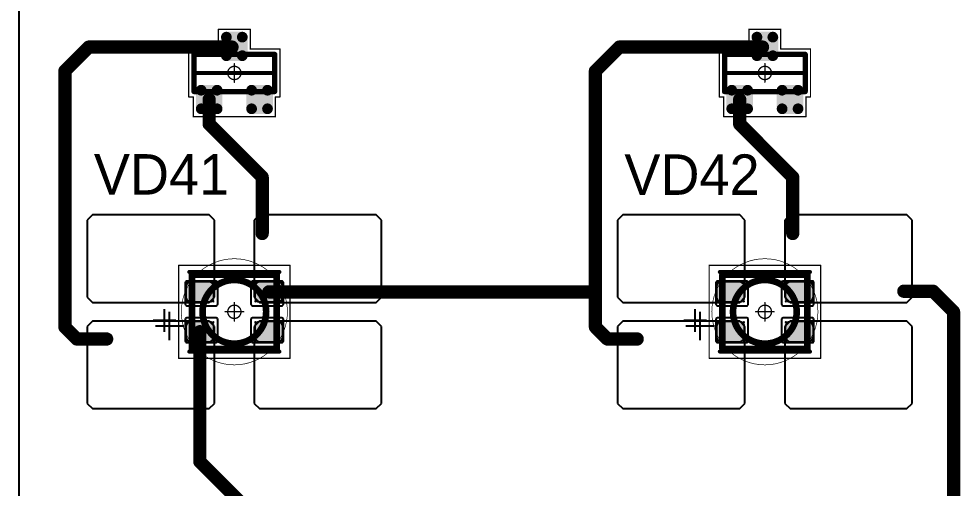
# Model space of a CAD drawing. Header units: millimetres. Extents: x 0 to 400, y 0 to 511.
# Drawn here: x 51.87 to 87.36, y 294.85 to 312.54 of the extents above; entities that cross this region are included whole.
import ezdxf

# ---------------------------------------------------------------- set-up
doc = ezdxf.new("R2010")
doc.units = ezdxf.units.MM
for name, color, linetype in [('Mechanical13', 56, 'Continuous'), ('Mechanical15', 56, 'Continuous'), ('Mechanical2', 216, 'Continuous'), ('TopLayer', 1, 'Continuous'), ('TopOverlay', 2, 'Continuous'), ('TopPaste', 8, 'Continuous'), ('TopSolder', 216, 'Continuous')]:
    doc.layers.add(name, color=color, linetype=linetype)

# ---------------------------------------------------------------- blocks, each defined once
blk = doc.blocks.new('SOT23_555')
at = {"layer": 'Mechanical13', "const_width": 0.2}
for points in [[(-0.7, 1.52), (0.7, 1.52)], [(-0.7, 1.52), (-0.7, -1.52)], [(0.7, 1.52), (0.7, -1.52)], [(-0.7, -1.52), (0.7, -1.52)]]:
    blk.add_lwpolyline(points, dxfattribs=at)
at = {"layer": 'Mechanical13', "const_width": 0.1}
for points in [[(-0.75, 1.52, 1), (-0.65, 1.52, 1)], [(-0.75, 1.52, 1), (-0.65, 1.52, 1)], [(0.65, 1.52, 1), (0.75, 1.52, 1)], [(0.65, 1.52, 1), (0.75, 1.52, 1)], [(-0.75, -1.52, 1), (-0.65, -1.52, 1)], [(-0.75, -1.52, 1), (-0.65, -1.52, 1)], [(0.65, -1.52, 1), (0.75, -1.52, 1)], [(0.65, -1.52, 1), (0.75, -1.52, 1)]]:
    blk.add_lwpolyline(points, format="xyb", close=True, dxfattribs=at)
at = {"layer": 'Mechanical15', "const_width": 0.05}
for points in [[(-1.65, 1.55), (-1.65, -1.55)], [(-1.65, 1.55), (-0.9, 1.55)], [(-0.9, 1.72), (-0.9, 1.55)], [(-0.9, 1.72), (0.9, 1.72)], [(0.9, 1.72), (0.9, 0.6)], [(0, 0.35), (0, -0.35)], [(0.9, 0.6), (1.65, 0.6)], [(1.65, 0.6), (1.65, -0.6)], [(-0.35, 0), (0.35, 0)], [(0.9, -0.6), (1.65, -0.6)], [(0.9, -0.6), (0.9, -1.72)], [(-1.65, -1.55), (-0.9, -1.55)], [(-0.9, -1.55), (-0.9, -1.72)], [(-0.9, -1.72), (0.9, -1.72)]]:
    blk.add_lwpolyline(points, dxfattribs=at)
at = {"layer": 'Mechanical15'}
for points, const_width in [([(-1.662, 1.55, 1), (-1.637, 1.55, 1)], 0.025), ([(-1.662, 1.55, 1), (-1.637, 1.55, 1)], 0.025), ([(-0.913, 1.72, 1), (-0.888, 1.72, 1)], 0.025), ([(-0.913, 1.72, 1), (-0.888, 1.72, 1)], 0.025), ([(-0.913, 1.55, 1), (-0.888, 1.55, 1)], 0.025), ([(-0.913, 1.55, 1), (-0.888, 1.55, 1)], 0.025), ([(0.888, 1.72, 1), (0.913, 1.72, 1)], 0.025), ([(0.888, 1.72, 1), (0.913, 1.72, 1)], 0.025), ([(-0.012, 0.35, 1), (0.012, 0.35, 1)], 0.025), ([(0.888, 0.6, 1), (0.913, 0.6, 1)], 0.025), ([(0.888, 0.6, 1), (0.913, 0.6, 1)], 0.025), ([(1.637, 0.6, 1), (1.662, 0.6, 1)], 0.025), ([(1.637, 0.6, 1), (1.662, 0.6, 1)], 0.025), ([(-0.362, 0, 1), (-0.337, 0, 1)], 0.025), ([(0.25, 0, 1), (-0.25, 0, 1)], 0.05), ([(-0.262, 0, 1), (-0.238, 0, 1)], 0.025), ([(0.238, 0, 1), (0.262, 0, 1)], 0.025), ([(0.337, 0, 1), (0.362, 0, 1)], 0.025), ([(-0.012, -0.35, 1), (0.012, -0.35, 1)], 0.025), ([(0.888, -0.6, 1), (0.913, -0.6, 1)], 0.025), ([(0.888, -0.6, 1), (0.913, -0.6, 1)], 0.025), ([(1.637, -0.6, 1), (1.662, -0.6, 1)], 0.025), ([(1.637, -0.6, 1), (1.662, -0.6, 1)], 0.025), ([(-1.662, -1.55, 1), (-1.637, -1.55, 1)], 0.025), ([(-1.662, -1.55, 1), (-1.637, -1.55, 1)], 0.025), ([(-0.913, -1.55, 1), (-0.888, -1.55, 1)], 0.025), ([(-0.913, -1.55, 1), (-0.888, -1.55, 1)], 0.025), ([(-0.913, -1.72, 1), (-0.888, -1.72, 1)], 0.025), ([(-0.913, -1.72, 1), (-0.888, -1.72, 1)], 0.025), ([(0.888, -1.72, 1), (0.913, -1.72, 1)], 0.025), ([(0.888, -1.72, 1), (0.913, -1.72, 1)], 0.025)]:
    blk.add_lwpolyline(points, format="xyb", close=True, dxfattribs=dict(at, const_width=const_width))
at = {"layer": 'TopLayer', "const_width": 0.1}
for points in [[(-1.4, 1.25, 1), (-1.3, 1.25, 1)], [(-0.7, 1.25, 1), (-0.6, 1.25, 1)], [(-1.4, 0.65, 1), (-1.3, 0.65, 1)], [(-0.7, 0.65, 1), (-0.6, 0.65, 1)], [(0.6, 0.3, 1), (0.7, 0.3, 1)], [(1.3, 0.3, 1), (1.4, 0.3, 1)], [(0.6, -0.3, 1), (0.7, -0.3, 1)], [(1.3, -0.3, 1), (1.4, -0.3, 1)], [(-1.4, -0.65, 1), (-1.3, -0.65, 1)], [(-0.7, -0.65, 1), (-0.6, -0.65, 1)], [(-1.4, -1.25, 1), (-1.3, -1.25, 1)], [(-0.7, -1.25, 1), (-0.6, -1.25, 1)]]:
    blk.add_lwpolyline(points, format="xyb", close=True, dxfattribs=at)
at = {"layer": 'TopLayer'}
for points in [[(-1.45, 1.25), (-1.45, 0.65), (-0.55, 1.25), (-0.55, 0.65)], [(-1.35, 1.35), (-1.35, 0.55), (-0.65, 1.35), (-0.65, 0.55)], [(0.65, 0.4), (0.65, -0.4), (1.35, 0.4), (1.35, -0.4)], [(0.55, 0.3), (0.55, -0.3), (1.45, 0.3), (1.45, -0.3)], [(-1.45, -0.65), (-1.45, -1.25), (-0.55, -0.65), (-0.55, -1.25)], [(-1.35, -0.55), (-1.35, -1.35), (-0.65, -0.55), (-0.65, -1.35)]]:
    blk.add_solid(points, dxfattribs=at)
at = {"layer": 'TopOverlay', "const_width": 0.15}
blk.add_lwpolyline([(0, 1.5), (0, -1.5)], dxfattribs=at)
at = {"layer": 'TopOverlay', "const_width": 0.075}
for points in [[(-0.038, 1.5, 1), (0.038, 1.5, 1)], [(-0.038, -1.5, 1), (0.038, -1.5, 1)]]:
    blk.add_lwpolyline(points, format="xyb", close=True, dxfattribs=at)
at = {"layer": 'TopPaste', "const_width": 0.075}
for points in [[(-1.387, 1.25, 1), (-1.313, 1.25, 1)], [(-0.687, 1.25, 1), (-0.613, 1.25, 1)], [(-1.387, 0.65, 1), (-1.313, 0.65, 1)], [(-0.687, 0.65, 1), (-0.613, 0.65, 1)], [(0.613, 0.3, 1), (0.687, 0.3, 1)], [(1.313, 0.3, 1), (1.387, 0.3, 1)], [(0.613, -0.3, 1), (0.687, -0.3, 1)], [(1.313, -0.3, 1), (1.387, -0.3, 1)], [(-1.387, -0.65, 1), (-1.313, -0.65, 1)], [(-0.687, -0.65, 1), (-0.613, -0.65, 1)], [(-1.387, -1.25, 1), (-1.313, -1.25, 1)], [(-0.687, -1.25, 1), (-0.613, -1.25, 1)]]:
    blk.add_lwpolyline(points, format="xyb", close=True, dxfattribs=at)
at = {"layer": 'TopPaste'}
for points in [[(-1.425, 1.25), (-1.425, 0.65), (-0.575, 1.25), (-0.575, 0.65)], [(-1.35, 1.325), (-1.35, 0.575), (-0.65, 1.325), (-0.65, 0.575)], [(0.65, 0.375), (0.65, -0.375), (1.35, 0.375), (1.35, -0.375)], [(0.575, 0.3), (0.575, -0.3), (1.425, 0.3), (1.425, -0.3)], [(-1.425, -0.65), (-1.425, -1.25), (-0.575, -0.65), (-0.575, -1.25)], [(-1.35, -0.575), (-1.35, -1.325), (-0.65, -0.575), (-0.65, -1.325)]]:
    blk.add_solid(points, dxfattribs=at)
at = {"layer": 'TopSolder', "const_width": 0.202}
for points in [[(-1.451, 1.25, 1), (-1.249, 1.25, 1)], [(-0.751, 1.25, 1), (-0.549, 1.25, 1)], [(-1.451, 0.65, 1), (-1.249, 0.65, 1)], [(-0.751, 0.65, 1), (-0.549, 0.65, 1)], [(0.549, 0.3, 1), (0.751, 0.3, 1)], [(1.249, 0.3, 1), (1.451, 0.3, 1)], [(0.549, -0.3, 1), (0.751, -0.3, 1)], [(1.249, -0.3, 1), (1.451, -0.3, 1)], [(-1.451, -0.65, 1), (-1.249, -0.65, 1)], [(-0.751, -0.65, 1), (-0.549, -0.65, 1)], [(-1.451, -1.25, 1), (-1.249, -1.25, 1)], [(-0.751, -1.25, 1), (-0.549, -1.25, 1)]]:
    blk.add_lwpolyline(points, format="xyb", close=True, dxfattribs=at)
at = {"layer": 'TopSolder'}
for points in [[(-1.35, 1.452), (-1.35, 0.448), (-0.65, 1.452), (-0.65, 0.448)], [(-1.552, 1.25), (-1.552, 0.65), (-0.448, 1.25), (-0.448, 0.65)], [(0.65, 0.502), (0.65, -0.502), (1.35, 0.502), (1.35, -0.502)], [(0.448, 0.3), (0.448, -0.3), (1.552, 0.3), (1.552, -0.3)], [(-1.552, -0.65), (-1.552, -1.25), (-0.448, -0.65), (-0.448, -1.25)], [(-1.35, -0.448), (-1.35, -1.452), (-0.65, -0.448), (-0.65, -1.452)]]:
    blk.add_solid(points, dxfattribs=at)
blk = doc.blocks.new('SOT23_556')
at = {"layer": 'Mechanical13', "const_width": 0.2}
for points in [[(-0.7, 1.52), (0.7, 1.52)], [(-0.7, 1.52), (-0.7, -1.52)], [(0.7, 1.52), (0.7, -1.52)], [(-0.7, -1.52), (0.7, -1.52)]]:
    blk.add_lwpolyline(points, dxfattribs=at)
at = {"layer": 'Mechanical13', "const_width": 0.1}
for points in [[(-0.75, 1.52, 1), (-0.65, 1.52, 1)], [(-0.75, 1.52, 1), (-0.65, 1.52, 1)], [(0.65, 1.52, 1), (0.75, 1.52, 1)], [(0.65, 1.52, 1), (0.75, 1.52, 1)], [(-0.75, -1.52, 1), (-0.65, -1.52, 1)], [(-0.75, -1.52, 1), (-0.65, -1.52, 1)], [(0.65, -1.52, 1), (0.75, -1.52, 1)], [(0.65, -1.52, 1), (0.75, -1.52, 1)]]:
    blk.add_lwpolyline(points, format="xyb", close=True, dxfattribs=at)
at = {"layer": 'Mechanical15', "const_width": 0.05}
for points in [[(-1.65, 1.55), (-1.65, -1.55)], [(-1.65, 1.55), (-0.9, 1.55)], [(-0.9, 1.72), (-0.9, 1.55)], [(-0.9, 1.72), (0.9, 1.72)], [(0.9, 1.72), (0.9, 0.6)], [(0, 0.35), (0, -0.35)], [(0.9, 0.6), (1.65, 0.6)], [(1.65, 0.6), (1.65, -0.6)], [(-0.35, 0), (0.35, 0)], [(0.9, -0.6), (1.65, -0.6)], [(0.9, -0.6), (0.9, -1.72)], [(-1.65, -1.55), (-0.9, -1.55)], [(-0.9, -1.55), (-0.9, -1.72)], [(-0.9, -1.72), (0.9, -1.72)]]:
    blk.add_lwpolyline(points, dxfattribs=at)
at = {"layer": 'Mechanical15'}
for points, const_width in [([(-1.662, 1.55, 1), (-1.637, 1.55, 1)], 0.025), ([(-1.662, 1.55, 1), (-1.637, 1.55, 1)], 0.025), ([(-0.913, 1.72, 1), (-0.888, 1.72, 1)], 0.025), ([(-0.913, 1.72, 1), (-0.888, 1.72, 1)], 0.025), ([(-0.913, 1.55, 1), (-0.888, 1.55, 1)], 0.025), ([(-0.913, 1.55, 1), (-0.888, 1.55, 1)], 0.025), ([(0.888, 1.72, 1), (0.913, 1.72, 1)], 0.025), ([(0.888, 1.72, 1), (0.913, 1.72, 1)], 0.025), ([(-0.012, 0.35, 1), (0.012, 0.35, 1)], 0.025), ([(0.888, 0.6, 1), (0.913, 0.6, 1)], 0.025), ([(0.888, 0.6, 1), (0.913, 0.6, 1)], 0.025), ([(1.637, 0.6, 1), (1.662, 0.6, 1)], 0.025), ([(1.637, 0.6, 1), (1.662, 0.6, 1)], 0.025), ([(-0.362, 0, 1), (-0.337, 0, 1)], 0.025), ([(0.25, 0, 1), (-0.25, 0, 1)], 0.05), ([(-0.262, 0, 1), (-0.238, 0, 1)], 0.025), ([(0.238, 0, 1), (0.262, 0, 1)], 0.025), ([(0.337, 0, 1), (0.362, 0, 1)], 0.025), ([(-0.012, -0.35, 1), (0.012, -0.35, 1)], 0.025), ([(0.888, -0.6, 1), (0.913, -0.6, 1)], 0.025), ([(0.888, -0.6, 1), (0.913, -0.6, 1)], 0.025), ([(1.637, -0.6, 1), (1.662, -0.6, 1)], 0.025), ([(1.637, -0.6, 1), (1.662, -0.6, 1)], 0.025), ([(-1.662, -1.55, 1), (-1.637, -1.55, 1)], 0.025), ([(-1.662, -1.55, 1), (-1.637, -1.55, 1)], 0.025), ([(-0.913, -1.55, 1), (-0.888, -1.55, 1)], 0.025), ([(-0.913, -1.55, 1), (-0.888, -1.55, 1)], 0.025), ([(-0.913, -1.72, 1), (-0.888, -1.72, 1)], 0.025), ([(-0.913, -1.72, 1), (-0.888, -1.72, 1)], 0.025), ([(0.888, -1.72, 1), (0.913, -1.72, 1)], 0.025), ([(0.888, -1.72, 1), (0.913, -1.72, 1)], 0.025)]:
    blk.add_lwpolyline(points, format="xyb", close=True, dxfattribs=dict(at, const_width=const_width))
at = {"layer": 'TopLayer', "const_width": 0.1}
for points in [[(-1.4, 1.25, 1), (-1.3, 1.25, 1)], [(-0.7, 1.25, 1), (-0.6, 1.25, 1)], [(-1.4, 0.65, 1), (-1.3, 0.65, 1)], [(-0.7, 0.65, 1), (-0.6, 0.65, 1)], [(0.6, 0.3, 1), (0.7, 0.3, 1)], [(1.3, 0.3, 1), (1.4, 0.3, 1)], [(0.6, -0.3, 1), (0.7, -0.3, 1)], [(1.3, -0.3, 1), (1.4, -0.3, 1)], [(-1.4, -0.65, 1), (-1.3, -0.65, 1)], [(-0.7, -0.65, 1), (-0.6, -0.65, 1)], [(-1.4, -1.25, 1), (-1.3, -1.25, 1)], [(-0.7, -1.25, 1), (-0.6, -1.25, 1)]]:
    blk.add_lwpolyline(points, format="xyb", close=True, dxfattribs=at)
at = {"layer": 'TopLayer'}
for points in [[(-1.45, 1.25), (-1.45, 0.65), (-0.55, 1.25), (-0.55, 0.65)], [(-1.35, 1.35), (-1.35, 0.55), (-0.65, 1.35), (-0.65, 0.55)], [(0.65, 0.4), (0.65, -0.4), (1.35, 0.4), (1.35, -0.4)], [(0.55, 0.3), (0.55, -0.3), (1.45, 0.3), (1.45, -0.3)], [(-1.45, -0.65), (-1.45, -1.25), (-0.55, -0.65), (-0.55, -1.25)], [(-1.35, -0.55), (-1.35, -1.35), (-0.65, -0.55), (-0.65, -1.35)]]:
    blk.add_solid(points, dxfattribs=at)
at = {"layer": 'TopOverlay', "const_width": 0.15}
blk.add_lwpolyline([(0, 1.5), (0, -1.5)], dxfattribs=at)
at = {"layer": 'TopOverlay', "const_width": 0.075}
for points in [[(-0.038, 1.5, 1), (0.038, 1.5, 1)], [(-0.038, -1.5, 1), (0.038, -1.5, 1)]]:
    blk.add_lwpolyline(points, format="xyb", close=True, dxfattribs=at)
at = {"layer": 'TopPaste', "const_width": 0.075}
for points in [[(-1.387, 1.25, 1), (-1.313, 1.25, 1)], [(-0.687, 1.25, 1), (-0.613, 1.25, 1)], [(-1.387, 0.65, 1), (-1.313, 0.65, 1)], [(-0.687, 0.65, 1), (-0.613, 0.65, 1)], [(0.613, 0.3, 1), (0.687, 0.3, 1)], [(1.313, 0.3, 1), (1.387, 0.3, 1)], [(0.613, -0.3, 1), (0.687, -0.3, 1)], [(1.313, -0.3, 1), (1.387, -0.3, 1)], [(-1.387, -0.65, 1), (-1.313, -0.65, 1)], [(-0.687, -0.65, 1), (-0.613, -0.65, 1)], [(-1.387, -1.25, 1), (-1.313, -1.25, 1)], [(-0.687, -1.25, 1), (-0.613, -1.25, 1)]]:
    blk.add_lwpolyline(points, format="xyb", close=True, dxfattribs=at)
at = {"layer": 'TopPaste'}
for points in [[(-1.425, 1.25), (-1.425, 0.65), (-0.575, 1.25), (-0.575, 0.65)], [(-1.35, 1.325), (-1.35, 0.575), (-0.65, 1.325), (-0.65, 0.575)], [(0.65, 0.375), (0.65, -0.375), (1.35, 0.375), (1.35, -0.375)], [(0.575, 0.3), (0.575, -0.3), (1.425, 0.3), (1.425, -0.3)], [(-1.425, -0.65), (-1.425, -1.25), (-0.575, -0.65), (-0.575, -1.25)], [(-1.35, -0.575), (-1.35, -1.325), (-0.65, -0.575), (-0.65, -1.325)]]:
    blk.add_solid(points, dxfattribs=at)
at = {"layer": 'TopSolder', "const_width": 0.202}
for points in [[(-1.451, 1.25, 1), (-1.249, 1.25, 1)], [(-0.751, 1.25, 1), (-0.549, 1.25, 1)], [(-1.451, 0.65, 1), (-1.249, 0.65, 1)], [(-0.751, 0.65, 1), (-0.549, 0.65, 1)], [(0.549, 0.3, 1), (0.751, 0.3, 1)], [(1.249, 0.3, 1), (1.451, 0.3, 1)], [(0.549, -0.3, 1), (0.751, -0.3, 1)], [(1.249, -0.3, 1), (1.451, -0.3, 1)], [(-1.451, -0.65, 1), (-1.249, -0.65, 1)], [(-0.751, -0.65, 1), (-0.549, -0.65, 1)], [(-1.451, -1.25, 1), (-1.249, -1.25, 1)], [(-0.751, -1.25, 1), (-0.549, -1.25, 1)]]:
    blk.add_lwpolyline(points, format="xyb", close=True, dxfattribs=at)
at = {"layer": 'TopSolder'}
for points in [[(-1.35, 1.452), (-1.35, 0.448), (-0.65, 1.452), (-0.65, 0.448)], [(-1.552, 1.25), (-1.552, 0.65), (-0.448, 1.25), (-0.448, 0.65)], [(0.65, 0.502), (0.65, -0.502), (1.35, 0.502), (1.35, -0.502)], [(0.448, 0.3), (0.448, -0.3), (1.552, 0.3), (1.552, -0.3)], [(-1.552, -0.65), (-1.552, -1.25), (-0.448, -0.65), (-0.448, -1.25)], [(-1.35, -0.448), (-1.35, -1.452), (-0.65, -0.448), (-0.65, -1.452)]]:
    blk.add_solid(points, dxfattribs=at)
blk = doc.blocks.new('E65F_759')
at = {"layer": 'Mechanical13'}
for p, q in [((2.441, 1.071), (2.441, 0)), ((1.905, 0.536), (2.976, 0.536))]:
    blk.add_line(p, q, dxfattribs=at)
at = {"layer": 'Mechanical13', "const_width": 0.25}
for points in [[(-1.6, 1.4), (-1.6, -1.4)], [(1.6, 1.4), (-1.6, 1.4)], [(1.6, 1.4), (1.6, -1.4)], [(1.6, -1.4), (-1.6, -1.4)]]:
    blk.add_lwpolyline(points, dxfattribs=at)
at = {"layer": 'Mechanical13'}
for points, const_width in [([(-1.663, 1.4, 1), (-1.538, 1.4, 1)], 0.125), ([(-1.663, 1.4, 1), (-1.538, 1.4, 1)], 0.125), ([(1.537, 1.4, 1), (1.662, 1.4, 1)], 0.125), ([(1.537, 1.4, 1), (1.662, 1.4, 1)], 0.125), ([(1.2, 0, 1), (-1.2, 0, 1)], 0.25), ([(-1.263, 0, 1), (-1.138, 0, 1)], 0.125), ([(1.137, 0, 1), (1.262, 0, 1)], 0.125), ([(-1.663, -1.4, 1), (-1.538, -1.4, 1)], 0.125), ([(-1.663, -1.4, 1), (-1.538, -1.4, 1)], 0.125), ([(1.537, -1.4, 1), (1.662, -1.4, 1)], 0.125), ([(1.537, -1.4, 1), (1.662, -1.4, 1)], 0.125)]:
    blk.add_lwpolyline(points, format="xyb", close=True, dxfattribs=dict(at, const_width=const_width))
at = {"layer": 'Mechanical15', "const_width": 0.05}
for points in [[(2.1, 1.75), (-2.1, 1.75)], [(-2.1, 1.75), (-2.1, -1.75)], [(2.1, 1.75), (2.1, -1.75)], [(0, 0.35), (0, -0.35)], [(0, 0.35), (0, -0.35)], [(0.35, 0), (-0.35, 0)], [(0.35, 0), (-0.35, 0)], [(2.1, -1.75), (-2.1, -1.75)]]:
    blk.add_lwpolyline(points, dxfattribs=at)
at = {"layer": 'Mechanical15'}
for points, const_width in [([(-2.113, 1.75, 1), (-2.088, 1.75, 1)], 0.025), ([(-2.113, 1.75, 1), (-2.088, 1.75, 1)], 0.025), ([(2.087, 1.75, 1), (2.112, 1.75, 1)], 0.025), ([(2.087, 1.75, 1), (2.112, 1.75, 1)], 0.025), ([(-0.013, 0.35, 1), (0.012, 0.35, 1)], 0.025), ([(-0.013, 0.35, 1), (0.012, 0.35, 1)], 0.025), ([(-0.363, 0, 1), (-0.338, 0, 1)], 0.025), ([(-0.363, 0, 1), (-0.338, 0, 1)], 0.025), ([(0.25, 0, 1), (-0.25, 0, 1)], 0.05), ([(0.25, 0, 1), (-0.25, 0, 1)], 0.05), ([(-0.263, 0, 1), (-0.238, 0, 1)], 0.025), ([(-0.263, 0, 1), (-0.238, 0, 1)], 0.025), ([(0.237, 0, 1), (0.262, 0, 1)], 0.025), ([(0.237, 0, 1), (0.262, 0, 1)], 0.025), ([(0.337, 0, 1), (0.362, 0, 1)], 0.025), ([(0.337, 0, 1), (0.362, 0, 1)], 0.025), ([(-0.013, -0.35, 1), (0.012, -0.35, 1)], 0.025), ([(-0.013, -0.35, 1), (0.012, -0.35, 1)], 0.025), ([(-2.113, -1.75, 1), (-2.088, -1.75, 1)], 0.025), ([(-2.113, -1.75, 1), (-2.088, -1.75, 1)], 0.025), ([(2.087, -1.75, 1), (2.112, -1.75, 1)], 0.025), ([(2.087, -1.75, 1), (2.112, -1.75, 1)], 0.025)]:
    blk.add_lwpolyline(points, format="xyb", close=True, dxfattribs=dict(at, const_width=const_width))
at = {"layer": 'TopLayer'}
for p, q in [((-5.35, 3.65), (-5.55, 3.45)), ((-0.95, 3.65), (-5.35, 3.65)), ((-5.35, 3.65), (-5.35, 3.65)), ((-0.75, 3.45), (-0.95, 3.65)), ((0.95, 3.65), (0.75, 3.45)), ((5.35, 3.65), (0.95, 3.65)), ((0.95, 3.65), (0.95, 3.65)), ((5.55, 3.45), (5.35, 3.65)), ((-5.55, 3.45), (-5.55, 3.45)), ((-5.55, 3.45), (-5.55, 0.55)), ((-0.75, 0.55), (-0.75, 3.45)), ((0.75, 3.45), (0.75, 3.45)), ((0.75, 3.45), (0.75, 0.55)), ((5.55, 0.55), (5.55, 3.45)), ((-5.55, 0.55), (-5.35, 0.35)), ((-0.95, 0.35), (-0.75, 0.55)), ((0.75, 0.55), (0.95, 0.35)), ((5.35, 0.35), (5.55, 0.55)), ((-5.35, 0.35), (-0.95, 0.35)), ((0.95, 0.35), (5.35, 0.35)), ((-5.35, -0.35), (-5.55, -0.55)), ((-0.95, -0.35), (-5.35, -0.35)), ((-5.35, -0.35), (-5.35, -0.35)), ((-0.75, -0.55), (-0.95, -0.35)), ((0.95, -0.35), (0.75, -0.55)), ((5.35, -0.35), (0.95, -0.35)), ((0.95, -0.35), (0.95, -0.35)), ((5.55, -0.55), (5.35, -0.35)), ((-5.55, -0.55), (-5.55, -0.55)), ((-5.55, -0.55), (-5.55, -3.45)), ((-0.75, -3.45), (-0.75, -0.55)), ((0.75, -0.55), (0.75, -0.55)), ((0.75, -0.55), (0.75, -3.45)), ((5.55, -3.45), (5.55, -0.55)), ((-5.55, -3.45), (-5.35, -3.65)), ((-0.95, -3.65), (-0.75, -3.45)), ((0.75, -3.45), (0.95, -3.65)), ((5.35, -3.65), (5.55, -3.45)), ((-5.35, -3.65), (-0.95, -3.65)), ((0.95, -3.65), (5.35, -3.65))]:
    blk.add_line(p, q, dxfattribs=at)
at = {"layer": 'TopLayer', "const_width": 0.04}
for points in [[(-1.83, 1.11, 1), (-1.79, 1.11, 1)], [(-0.81, 1.11, 1), (-0.77, 1.11, 1)], [(0.77, 1.11, 1), (0.81, 1.11, 1)], [(1.79, 1.11, 1), (1.83, 1.11, 1)], [(-1.83, 0.39, 1), (-1.79, 0.39, 1)], [(-0.81, 0.39, 1), (-0.77, 0.39, 1)], [(0.77, 0.39, 1), (0.81, 0.39, 1)], [(1.79, 0.39, 1), (1.83, 0.39, 1)], [(-1.83, -0.39, 1), (-1.79, -0.39, 1)], [(-0.81, -0.39, 1), (-0.77, -0.39, 1)], [(0.77, -0.39, 1), (0.81, -0.39, 1)], [(1.79, -0.39, 1), (1.83, -0.39, 1)], [(-1.83, -1.11, 1), (-1.79, -1.11, 1)], [(-0.81, -1.11, 1), (-0.77, -1.11, 1)], [(0.77, -1.11, 1), (0.81, -1.11, 1)], [(1.79, -1.11, 1), (1.83, -1.11, 1)]]:
    blk.add_lwpolyline(points, format="xyb", close=True, dxfattribs=at)
at = {"layer": 'TopLayer'}
for points in [[(-1.85, 1.11), (-1.85, 0.39), (-0.75, 1.11), (-0.75, 0.39)], [(-1.81, 1.15), (-1.81, 0.35), (-0.79, 1.15), (-0.79, 0.35)], [(0.75, 1.11), (0.75, 0.39), (1.85, 1.11), (1.85, 0.39)], [(0.79, 1.15), (0.79, 0.35), (1.81, 1.15), (1.81, 0.35)], [(-1.81, -0.35), (-1.81, -1.15), (-0.79, -0.35), (-0.79, -1.15)], [(0.79, -0.35), (0.79, -1.15), (1.81, -0.35), (1.81, -1.15)], [(-1.85, -0.39), (-1.85, -1.11), (-0.75, -0.39), (-0.75, -1.11)], [(0.75, -0.39), (0.75, -1.11), (1.85, -0.39), (1.85, -1.11)]]:
    blk.add_solid(points, dxfattribs=at)
at = {"layer": 'TopOverlay'}
for p, q in [((2.628, 0.757), (2.628, -0.1)), ((2.2, 0.328), (3.057, 0.328))]:
    blk.add_line(p, q, dxfattribs=at)
at = {"layer": 'TopOverlay', "const_width": 0.15}
for points in [[(1.7, 1.5), (-1.7, 1.5)], [(1.7, -1.5), (-1.7, -1.5)]]:
    blk.add_lwpolyline(points, dxfattribs=at)
at = {"layer": 'TopOverlay', "const_width": 0.075}
for points in [[(-1.738, 1.5, 1), (-1.663, 1.5, 1)], [(1.662, 1.5, 1), (1.737, 1.5, 1)], [(-1.738, -1.5, 1), (-1.663, -1.5, 1)], [(1.662, -1.5, 1), (1.737, -1.5, 1)]]:
    blk.add_lwpolyline(points, format="xyb", close=True, dxfattribs=at)
at = {"layer": 'TopPaste'}
for p, q in [((-1.773, 1.073), (-1.814, 1.011)), ((-1.711, 1.114), (-1.773, 1.073)), ((-1.638, 1.129), (-1.711, 1.114)), ((-0.963, 1.129), (-1.638, 1.129)), ((-0.889, 1.114), (-0.963, 1.129)), ((-0.827, 1.073), (-0.889, 1.114)), ((-0.786, 1.011), (-0.827, 1.073)), ((0.827, 1.073), (0.786, 1.011)), ((0.889, 1.114), (0.827, 1.073)), ((0.962, 1.129), (0.889, 1.114)), ((1.637, 1.129), (0.962, 1.129)), ((1.711, 1.114), (1.637, 1.129)), ((1.773, 1.073), (1.711, 1.114)), ((1.814, 1.011), (1.773, 1.073)), ((-1.814, 1.011), (-1.829, 0.938)), ((-1.829, 0.938), (-1.829, 0.563)), ((-0.771, 0.938), (-0.786, 1.011)), ((-0.771, 0.563), (-0.771, 0.938)), ((0.786, 1.011), (0.771, 0.938)), ((0.771, 0.938), (0.771, 0.563)), ((1.829, 0.938), (1.814, 1.011)), ((1.829, 0.563), (1.829, 0.938)), ((-1.829, 0.563), (-1.814, 0.489)), ((-1.814, 0.489), (-1.773, 0.427)), ((-1.773, 0.427), (-1.711, 0.386)), ((-1.711, 0.386), (-1.638, 0.371)), ((-1.638, 0.371), (-0.963, 0.371)), ((-0.963, 0.371), (-0.889, 0.386)), ((-0.889, 0.386), (-0.827, 0.427)), ((-0.827, 0.427), (-0.786, 0.489)), ((-0.786, 0.489), (-0.771, 0.563)), ((0.771, 0.563), (0.786, 0.489)), ((0.786, 0.489), (0.827, 0.427)), ((0.827, 0.427), (0.889, 0.386)), ((0.889, 0.386), (0.962, 0.371)), ((0.962, 0.371), (1.637, 0.371)), ((1.637, 0.371), (1.711, 0.386)), ((1.711, 0.386), (1.773, 0.427)), ((1.773, 0.427), (1.814, 0.489)), ((1.814, 0.489), (1.829, 0.563)), ((-1.814, -0.489), (-1.829, -0.563)), ((-1.829, -0.563), (-1.829, -0.938)), ((-1.773, -0.427), (-1.814, -0.489)), ((-1.711, -0.386), (-1.773, -0.427)), ((-1.638, -0.371), (-1.711, -0.386)), ((-0.963, -0.371), (-1.638, -0.371)), ((-0.889, -0.386), (-0.963, -0.371)), ((-0.827, -0.427), (-0.889, -0.386)), ((-0.786, -0.489), (-0.827, -0.427)), ((-0.771, -0.563), (-0.786, -0.489)), ((-0.771, -0.938), (-0.771, -0.563)), ((0.786, -0.489), (0.771, -0.563)), ((0.771, -0.563), (0.771, -0.938)), ((0.827, -0.427), (0.786, -0.489)), ((0.889, -0.386), (0.827, -0.427)), ((0.962, -0.371), (0.889, -0.386)), ((1.637, -0.371), (0.962, -0.371)), ((1.711, -0.386), (1.637, -0.371)), ((1.773, -0.427), (1.711, -0.386)), ((1.814, -0.489), (1.773, -0.427)), ((1.829, -0.563), (1.814, -0.489)), ((1.829, -0.938), (1.829, -0.563)), ((-1.829, -0.938), (-1.814, -1.011)), ((-1.814, -1.011), (-1.773, -1.073)), ((-0.827, -1.073), (-0.786, -1.011)), ((-0.786, -1.011), (-0.771, -0.938)), ((0.771, -0.938), (0.786, -1.011)), ((0.786, -1.011), (0.827, -1.073)), ((1.773, -1.073), (1.814, -1.011)), ((1.814, -1.011), (1.829, -0.938)), ((-1.773, -1.073), (-1.711, -1.114)), ((-1.711, -1.114), (-1.638, -1.129)), ((-1.638, -1.129), (-0.963, -1.129)), ((-0.963, -1.129), (-0.889, -1.114)), ((-0.889, -1.114), (-0.827, -1.073)), ((0.827, -1.073), (0.889, -1.114)), ((0.889, -1.114), (0.962, -1.129)), ((0.962, -1.129), (1.637, -1.129)), ((1.637, -1.129), (1.711, -1.114)), ((1.711, -1.114), (1.773, -1.073))]:
    blk.add_line(p, q, dxfattribs=at)
at = {"layer": 'TopSolder'}
for p, q in [((-1.842, 1.129), (-1.85, 1.111)), ((-1.85, 1.111), (-1.85, 1.101)), ((-1.85, 1.101), (-1.85, 1.101)), ((-1.85, 1.101), (-1.85, 0.301)), ((-1.828, 1.143), (-1.842, 1.129)), ((-1.81, 1.151), (-1.828, 1.143)), ((-1.8, 1.151), (-1.81, 1.151)), ((-0.7, 1.151), (-1.8, 1.151)), ((-0.685, 1.151), (-0.7, 1.151)), ((-0.7, 1.151), (-0.7, 1.151)), ((-0.658, 1.139), (-0.685, 1.151)), ((-0.636, 1.118), (-0.658, 1.139)), ((-0.625, 1.09), (-0.636, 1.118)), ((-0.625, 1.076), (-0.625, 1.09)), ((-0.625, 0.301), (-0.625, 1.076)), ((0.636, 1.118), (0.625, 1.09)), ((0.625, 1.09), (0.625, 1.076)), ((0.625, 1.076), (0.625, 1.076)), ((0.625, 1.076), (0.625, 0.301)), ((0.657, 1.139), (0.636, 1.118)), ((0.685, 1.151), (0.657, 1.139)), ((0.7, 1.151), (0.685, 1.151)), ((1.8, 1.151), (0.7, 1.151)), ((1.81, 1.151), (1.8, 1.151)), ((1.8, 1.151), (1.8, 1.151)), ((1.828, 1.143), (1.81, 1.151)), ((1.842, 1.129), (1.828, 1.143)), ((1.85, 1.111), (1.842, 1.129)), ((1.85, 1.101), (1.85, 1.111)), ((1.85, 0.301), (1.85, 1.101)), ((-1.85, 0.301), (-1.85, 0.286)), ((-1.85, 0.286), (-1.839, 0.258)), ((-1.839, 0.258), (-1.818, 0.237)), ((-1.818, 0.237), (-1.79, 0.226)), ((-1.79, 0.226), (-1.775, 0.226)), ((-1.775, 0.226), (-1.775, 0.226)), ((-1.775, 0.226), (-0.7, 0.226)), ((-0.7, 0.226), (-0.685, 0.226)), ((-0.685, 0.226), (-0.658, 0.237)), ((-0.658, 0.237), (-0.636, 0.258)), ((-0.636, 0.258), (-0.625, 0.286)), ((-0.625, 0.286), (-0.625, 0.301)), ((-0.625, 0.301), (-0.625, 0.301)), ((0.625, 0.301), (0.625, 0.286)), ((0.625, 0.286), (0.636, 0.258)), ((0.636, 0.258), (0.657, 0.237)), ((0.657, 0.237), (0.685, 0.226)), ((0.685, 0.226), (0.7, 0.226)), ((0.7, 0.226), (0.7, 0.226)), ((0.7, 0.226), (1.775, 0.226)), ((1.775, 0.226), (1.79, 0.226)), ((1.79, 0.226), (1.817, 0.237)), ((1.817, 0.237), (1.839, 0.258)), ((1.839, 0.258), (1.85, 0.286)), ((1.85, 0.286), (1.85, 0.301)), ((1.85, 0.301), (1.85, 0.301)), ((-1.839, -0.257), (-1.85, -0.285)), ((-1.85, -0.285), (-1.85, -0.299)), ((-1.85, -0.299), (-1.85, -0.299)), ((-1.85, -0.299), (-1.85, -1.099)), ((-1.818, -0.236), (-1.839, -0.257)), ((-1.79, -0.224), (-1.818, -0.236)), ((-1.775, -0.224), (-1.79, -0.224)), ((-0.7, -0.224), (-1.775, -0.224)), ((-0.685, -0.224), (-0.7, -0.224)), ((-0.7, -0.224), (-0.7, -0.224)), ((-0.658, -0.236), (-0.685, -0.224)), ((-0.636, -0.257), (-0.658, -0.236)), ((-0.625, -0.285), (-0.636, -0.257)), ((-0.625, -0.299), (-0.625, -0.285)), ((-0.625, -1.074), (-0.625, -0.299)), ((0.636, -0.257), (0.625, -0.285)), ((0.625, -0.285), (0.625, -0.299)), ((0.625, -0.299), (0.625, -0.299)), ((0.625, -0.299), (0.625, -1.074)), ((0.657, -0.236), (0.636, -0.257)), ((0.685, -0.224), (0.657, -0.236)), ((0.7, -0.224), (0.685, -0.224)), ((1.775, -0.224), (0.7, -0.224)), ((1.79, -0.224), (1.775, -0.224)), ((1.775, -0.224), (1.775, -0.224)), ((1.817, -0.236), (1.79, -0.224)), ((1.839, -0.257), (1.817, -0.236)), ((1.85, -0.285), (1.839, -0.257)), ((1.85, -0.299), (1.85, -0.285)), ((1.85, -1.099), (1.85, -0.299)), ((-1.85, -1.099), (-1.85, -1.109)), ((-1.85, -1.109), (-1.842, -1.128)), ((-1.842, -1.128), (-1.828, -1.142)), ((-1.828, -1.142), (-1.81, -1.149)), ((-1.81, -1.149), (-1.8, -1.149)), ((-1.8, -1.149), (-0.7, -1.149)), ((-1.8, -1.149), (-1.8, -1.149)), ((-0.7, -1.149), (-0.685, -1.149)), ((-0.685, -1.149), (-0.658, -1.138)), ((-0.658, -1.138), (-0.636, -1.117)), ((-0.636, -1.117), (-0.625, -1.089)), ((-0.625, -1.089), (-0.625, -1.074)), ((-0.625, -1.074), (-0.625, -1.074)), ((0.625, -1.074), (0.625, -1.089)), ((0.625, -1.089), (0.636, -1.117)), ((0.636, -1.117), (0.657, -1.138)), ((0.657, -1.138), (0.685, -1.149)), ((0.685, -1.149), (0.7, -1.149)), ((0.7, -1.149), (1.8, -1.149)), ((0.7, -1.149), (0.7, -1.149)), ((1.8, -1.149), (1.81, -1.149)), ((1.81, -1.149), (1.828, -1.142)), ((1.828, -1.142), (1.842, -1.128)), ((1.842, -1.128), (1.85, -1.109)), ((1.85, -1.109), (1.85, -1.099)), ((1.85, -1.099), (1.85, -1.099))]:
    blk.add_line(p, q, dxfattribs=at)
blk = doc.blocks.new('E65F_760')
at = {"layer": 'Mechanical13'}
for p, q in [((2.441, 1.071), (2.441, 0)), ((1.905, 0.536), (2.976, 0.536))]:
    blk.add_line(p, q, dxfattribs=at)
at = {"layer": 'Mechanical13', "const_width": 0.25}
for points in [[(-1.6, 1.4), (-1.6, -1.4)], [(1.6, 1.4), (-1.6, 1.4)], [(1.6, 1.4), (1.6, -1.4)], [(1.6, -1.4), (-1.6, -1.4)]]:
    blk.add_lwpolyline(points, dxfattribs=at)
at = {"layer": 'Mechanical13'}
for points, const_width in [([(-1.663, 1.4, 1), (-1.538, 1.4, 1)], 0.125), ([(-1.663, 1.4, 1), (-1.538, 1.4, 1)], 0.125), ([(1.537, 1.4, 1), (1.662, 1.4, 1)], 0.125), ([(1.537, 1.4, 1), (1.662, 1.4, 1)], 0.125), ([(1.2, 0, 1), (-1.2, 0, 1)], 0.25), ([(-1.263, 0, 1), (-1.138, 0, 1)], 0.125), ([(1.137, 0, 1), (1.262, 0, 1)], 0.125), ([(-1.663, -1.4, 1), (-1.538, -1.4, 1)], 0.125), ([(-1.663, -1.4, 1), (-1.538, -1.4, 1)], 0.125), ([(1.537, -1.4, 1), (1.662, -1.4, 1)], 0.125), ([(1.537, -1.4, 1), (1.662, -1.4, 1)], 0.125)]:
    blk.add_lwpolyline(points, format="xyb", close=True, dxfattribs=dict(at, const_width=const_width))
at = {"layer": 'Mechanical15', "const_width": 0.05}
for points in [[(2.1, 1.75), (-2.1, 1.75)], [(-2.1, 1.75), (-2.1, -1.75)], [(2.1, 1.75), (2.1, -1.75)], [(0, 0.35), (0, -0.35)], [(0, 0.35), (0, -0.35)], [(0.35, 0), (-0.35, 0)], [(0.35, 0), (-0.35, 0)], [(2.1, -1.75), (-2.1, -1.75)]]:
    blk.add_lwpolyline(points, dxfattribs=at)
at = {"layer": 'Mechanical15'}
for points, const_width in [([(-2.113, 1.75, 1), (-2.088, 1.75, 1)], 0.025), ([(-2.113, 1.75, 1), (-2.088, 1.75, 1)], 0.025), ([(2.087, 1.75, 1), (2.112, 1.75, 1)], 0.025), ([(2.087, 1.75, 1), (2.112, 1.75, 1)], 0.025), ([(-0.013, 0.35, 1), (0.012, 0.35, 1)], 0.025), ([(-0.013, 0.35, 1), (0.012, 0.35, 1)], 0.025), ([(-0.363, 0, 1), (-0.338, 0, 1)], 0.025), ([(-0.363, 0, 1), (-0.338, 0, 1)], 0.025), ([(0.25, 0, 1), (-0.25, 0, 1)], 0.05), ([(0.25, 0, 1), (-0.25, 0, 1)], 0.05), ([(-0.263, 0, 1), (-0.238, 0, 1)], 0.025), ([(-0.263, 0, 1), (-0.238, 0, 1)], 0.025), ([(0.237, 0, 1), (0.262, 0, 1)], 0.025), ([(0.237, 0, 1), (0.262, 0, 1)], 0.025), ([(0.337, 0, 1), (0.362, 0, 1)], 0.025), ([(0.337, 0, 1), (0.362, 0, 1)], 0.025), ([(-0.013, -0.35, 1), (0.012, -0.35, 1)], 0.025), ([(-0.013, -0.35, 1), (0.012, -0.35, 1)], 0.025), ([(-2.113, -1.75, 1), (-2.088, -1.75, 1)], 0.025), ([(-2.113, -1.75, 1), (-2.088, -1.75, 1)], 0.025), ([(2.087, -1.75, 1), (2.112, -1.75, 1)], 0.025), ([(2.087, -1.75, 1), (2.112, -1.75, 1)], 0.025)]:
    blk.add_lwpolyline(points, format="xyb", close=True, dxfattribs=dict(at, const_width=const_width))
at = {"layer": 'TopLayer'}
for p, q in [((-5.35, 3.65), (-5.55, 3.45)), ((-0.95, 3.65), (-5.35, 3.65)), ((-5.35, 3.65), (-5.35, 3.65)), ((-0.75, 3.45), (-0.95, 3.65)), ((0.95, 3.65), (0.75, 3.45)), ((5.35, 3.65), (0.95, 3.65)), ((0.95, 3.65), (0.95, 3.65)), ((5.55, 3.45), (5.35, 3.65)), ((-5.55, 3.45), (-5.55, 3.45)), ((-5.55, 3.45), (-5.55, 0.55)), ((-0.75, 0.55), (-0.75, 3.45)), ((0.75, 3.45), (0.75, 3.45)), ((0.75, 3.45), (0.75, 0.55)), ((5.55, 0.55), (5.55, 3.45)), ((-5.55, 0.55), (-5.35, 0.35)), ((-0.95, 0.35), (-0.75, 0.55)), ((0.75, 0.55), (0.95, 0.35)), ((5.35, 0.35), (5.55, 0.55)), ((-5.35, 0.35), (-0.95, 0.35)), ((0.95, 0.35), (5.35, 0.35)), ((-5.35, -0.35), (-5.55, -0.55)), ((-0.95, -0.35), (-5.35, -0.35)), ((-5.35, -0.35), (-5.35, -0.35)), ((-0.75, -0.55), (-0.95, -0.35)), ((0.95, -0.35), (0.75, -0.55)), ((5.35, -0.35), (0.95, -0.35)), ((0.95, -0.35), (0.95, -0.35)), ((5.55, -0.55), (5.35, -0.35)), ((-5.55, -0.55), (-5.55, -0.55)), ((-5.55, -0.55), (-5.55, -3.45)), ((-0.75, -3.45), (-0.75, -0.55)), ((0.75, -0.55), (0.75, -0.55)), ((0.75, -0.55), (0.75, -3.45)), ((5.55, -3.45), (5.55, -0.55)), ((-5.55, -3.45), (-5.35, -3.65)), ((-0.95, -3.65), (-0.75, -3.45)), ((0.75, -3.45), (0.95, -3.65)), ((5.35, -3.65), (5.55, -3.45)), ((-5.35, -3.65), (-0.95, -3.65)), ((0.95, -3.65), (5.35, -3.65))]:
    blk.add_line(p, q, dxfattribs=at)
at = {"layer": 'TopLayer', "const_width": 0.04}
for points in [[(-1.83, 1.11, 1), (-1.79, 1.11, 1)], [(-0.81, 1.11, 1), (-0.77, 1.11, 1)], [(0.77, 1.11, 1), (0.81, 1.11, 1)], [(1.79, 1.11, 1), (1.83, 1.11, 1)], [(-1.83, 0.39, 1), (-1.79, 0.39, 1)], [(-0.81, 0.39, 1), (-0.77, 0.39, 1)], [(0.77, 0.39, 1), (0.81, 0.39, 1)], [(1.79, 0.39, 1), (1.83, 0.39, 1)], [(-1.83, -0.39, 1), (-1.79, -0.39, 1)], [(-0.81, -0.39, 1), (-0.77, -0.39, 1)], [(0.77, -0.39, 1), (0.81, -0.39, 1)], [(1.79, -0.39, 1), (1.83, -0.39, 1)], [(-1.83, -1.11, 1), (-1.79, -1.11, 1)], [(-0.81, -1.11, 1), (-0.77, -1.11, 1)], [(0.77, -1.11, 1), (0.81, -1.11, 1)], [(1.79, -1.11, 1), (1.83, -1.11, 1)]]:
    blk.add_lwpolyline(points, format="xyb", close=True, dxfattribs=at)
at = {"layer": 'TopLayer'}
for points in [[(-1.85, 1.11), (-1.85, 0.39), (-0.75, 1.11), (-0.75, 0.39)], [(-1.81, 1.15), (-1.81, 0.35), (-0.79, 1.15), (-0.79, 0.35)], [(0.75, 1.11), (0.75, 0.39), (1.85, 1.11), (1.85, 0.39)], [(0.79, 1.15), (0.79, 0.35), (1.81, 1.15), (1.81, 0.35)], [(-1.81, -0.35), (-1.81, -1.15), (-0.79, -0.35), (-0.79, -1.15)], [(0.79, -0.35), (0.79, -1.15), (1.81, -0.35), (1.81, -1.15)], [(-1.85, -0.39), (-1.85, -1.11), (-0.75, -0.39), (-0.75, -1.11)], [(0.75, -0.39), (0.75, -1.11), (1.85, -0.39), (1.85, -1.11)]]:
    blk.add_solid(points, dxfattribs=at)
at = {"layer": 'TopOverlay'}
for p, q in [((2.628, 0.757), (2.628, -0.1)), ((2.2, 0.328), (3.057, 0.328))]:
    blk.add_line(p, q, dxfattribs=at)
at = {"layer": 'TopOverlay', "const_width": 0.15}
for points in [[(1.7, 1.5), (-1.7, 1.5)], [(1.7, -1.5), (-1.7, -1.5)]]:
    blk.add_lwpolyline(points, dxfattribs=at)
at = {"layer": 'TopOverlay', "const_width": 0.075}
for points in [[(-1.738, 1.5, 1), (-1.663, 1.5, 1)], [(1.662, 1.5, 1), (1.737, 1.5, 1)], [(-1.738, -1.5, 1), (-1.663, -1.5, 1)], [(1.662, -1.5, 1), (1.737, -1.5, 1)]]:
    blk.add_lwpolyline(points, format="xyb", close=True, dxfattribs=at)
at = {"layer": 'TopPaste'}
for p, q in [((-1.773, 1.073), (-1.814, 1.011)), ((-1.711, 1.114), (-1.773, 1.073)), ((-1.638, 1.129), (-1.711, 1.114)), ((-0.963, 1.129), (-1.638, 1.129)), ((-0.889, 1.114), (-0.963, 1.129)), ((-0.827, 1.073), (-0.889, 1.114)), ((-0.786, 1.011), (-0.827, 1.073)), ((0.827, 1.073), (0.786, 1.011)), ((0.889, 1.114), (0.827, 1.073)), ((0.962, 1.129), (0.889, 1.114)), ((1.637, 1.129), (0.962, 1.129)), ((1.711, 1.114), (1.637, 1.129)), ((1.773, 1.073), (1.711, 1.114)), ((1.814, 1.011), (1.773, 1.073)), ((-1.814, 1.011), (-1.829, 0.938)), ((-1.829, 0.938), (-1.829, 0.563)), ((-0.771, 0.938), (-0.786, 1.011)), ((-0.771, 0.563), (-0.771, 0.938)), ((0.786, 1.011), (0.771, 0.938)), ((0.771, 0.938), (0.771, 0.563)), ((1.829, 0.938), (1.814, 1.011)), ((1.829, 0.563), (1.829, 0.938)), ((-1.829, 0.563), (-1.814, 0.489)), ((-1.814, 0.489), (-1.773, 0.427)), ((-1.773, 0.427), (-1.711, 0.386)), ((-1.711, 0.386), (-1.638, 0.371)), ((-1.638, 0.371), (-0.963, 0.371)), ((-0.963, 0.371), (-0.889, 0.386)), ((-0.889, 0.386), (-0.827, 0.427)), ((-0.827, 0.427), (-0.786, 0.489)), ((-0.786, 0.489), (-0.771, 0.563)), ((0.771, 0.563), (0.786, 0.489)), ((0.786, 0.489), (0.827, 0.427)), ((0.827, 0.427), (0.889, 0.386)), ((0.889, 0.386), (0.962, 0.371)), ((0.962, 0.371), (1.637, 0.371)), ((1.637, 0.371), (1.711, 0.386)), ((1.711, 0.386), (1.773, 0.427)), ((1.773, 0.427), (1.814, 0.489)), ((1.814, 0.489), (1.829, 0.563)), ((-1.814, -0.489), (-1.829, -0.563)), ((-1.829, -0.563), (-1.829, -0.938)), ((-1.773, -0.427), (-1.814, -0.489)), ((-1.711, -0.386), (-1.773, -0.427)), ((-1.638, -0.371), (-1.711, -0.386)), ((-0.963, -0.371), (-1.638, -0.371)), ((-0.889, -0.386), (-0.963, -0.371)), ((-0.827, -0.427), (-0.889, -0.386)), ((-0.786, -0.489), (-0.827, -0.427)), ((-0.771, -0.563), (-0.786, -0.489)), ((-0.771, -0.938), (-0.771, -0.563)), ((0.786, -0.489), (0.771, -0.563)), ((0.771, -0.563), (0.771, -0.938)), ((0.827, -0.427), (0.786, -0.489)), ((0.889, -0.386), (0.827, -0.427)), ((0.962, -0.371), (0.889, -0.386)), ((1.637, -0.371), (0.962, -0.371)), ((1.711, -0.386), (1.637, -0.371)), ((1.773, -0.427), (1.711, -0.386)), ((1.814, -0.489), (1.773, -0.427)), ((1.829, -0.563), (1.814, -0.489)), ((1.829, -0.938), (1.829, -0.563)), ((-1.829, -0.938), (-1.814, -1.011)), ((-1.814, -1.011), (-1.773, -1.073)), ((-0.827, -1.073), (-0.786, -1.011)), ((-0.786, -1.011), (-0.771, -0.938)), ((0.771, -0.938), (0.786, -1.011)), ((0.786, -1.011), (0.827, -1.073)), ((1.773, -1.073), (1.814, -1.011)), ((1.814, -1.011), (1.829, -0.938)), ((-1.773, -1.073), (-1.711, -1.114)), ((-1.711, -1.114), (-1.638, -1.129)), ((-1.638, -1.129), (-0.963, -1.129)), ((-0.963, -1.129), (-0.889, -1.114)), ((-0.889, -1.114), (-0.827, -1.073)), ((0.827, -1.073), (0.889, -1.114)), ((0.889, -1.114), (0.962, -1.129)), ((0.962, -1.129), (1.637, -1.129)), ((1.637, -1.129), (1.711, -1.114)), ((1.711, -1.114), (1.773, -1.073))]:
    blk.add_line(p, q, dxfattribs=at)
at = {"layer": 'TopSolder'}
for p, q in [((-1.842, 1.129), (-1.85, 1.111)), ((-1.85, 1.111), (-1.85, 1.101)), ((-1.85, 1.101), (-1.85, 1.101)), ((-1.85, 1.101), (-1.85, 0.301)), ((-1.828, 1.143), (-1.842, 1.129)), ((-1.81, 1.151), (-1.828, 1.143)), ((-1.8, 1.151), (-1.81, 1.151)), ((-0.7, 1.151), (-1.8, 1.151)), ((-0.685, 1.151), (-0.7, 1.151)), ((-0.7, 1.151), (-0.7, 1.151)), ((-0.658, 1.139), (-0.685, 1.151)), ((-0.636, 1.118), (-0.658, 1.139)), ((-0.625, 1.09), (-0.636, 1.118)), ((-0.625, 1.076), (-0.625, 1.09)), ((-0.625, 0.301), (-0.625, 1.076)), ((0.636, 1.118), (0.625, 1.09)), ((0.625, 1.09), (0.625, 1.076)), ((0.625, 1.076), (0.625, 1.076)), ((0.625, 1.076), (0.625, 0.301)), ((0.657, 1.139), (0.636, 1.118)), ((0.685, 1.151), (0.657, 1.139)), ((0.7, 1.151), (0.685, 1.151)), ((1.8, 1.151), (0.7, 1.151)), ((1.81, 1.151), (1.8, 1.151)), ((1.8, 1.151), (1.8, 1.151)), ((1.828, 1.143), (1.81, 1.151)), ((1.842, 1.129), (1.828, 1.143)), ((1.85, 1.111), (1.842, 1.129)), ((1.85, 1.101), (1.85, 1.111)), ((1.85, 0.301), (1.85, 1.101)), ((-1.85, 0.301), (-1.85, 0.286)), ((-1.85, 0.286), (-1.839, 0.258)), ((-1.839, 0.258), (-1.818, 0.237)), ((-1.818, 0.237), (-1.79, 0.226)), ((-1.79, 0.226), (-1.775, 0.226)), ((-1.775, 0.226), (-1.775, 0.226)), ((-1.775, 0.226), (-0.7, 0.226)), ((-0.7, 0.226), (-0.685, 0.226)), ((-0.685, 0.226), (-0.658, 0.237)), ((-0.658, 0.237), (-0.636, 0.258)), ((-0.636, 0.258), (-0.625, 0.286)), ((-0.625, 0.286), (-0.625, 0.301)), ((-0.625, 0.301), (-0.625, 0.301)), ((0.625, 0.301), (0.625, 0.286)), ((0.625, 0.286), (0.636, 0.258)), ((0.636, 0.258), (0.657, 0.237)), ((0.657, 0.237), (0.685, 0.226)), ((0.685, 0.226), (0.7, 0.226)), ((0.7, 0.226), (0.7, 0.226)), ((0.7, 0.226), (1.775, 0.226)), ((1.775, 0.226), (1.79, 0.226)), ((1.79, 0.226), (1.817, 0.237)), ((1.817, 0.237), (1.839, 0.258)), ((1.839, 0.258), (1.85, 0.286)), ((1.85, 0.286), (1.85, 0.301)), ((1.85, 0.301), (1.85, 0.301)), ((-1.839, -0.257), (-1.85, -0.285)), ((-1.85, -0.285), (-1.85, -0.299)), ((-1.85, -0.299), (-1.85, -0.299)), ((-1.85, -0.299), (-1.85, -1.099)), ((-1.818, -0.236), (-1.839, -0.257)), ((-1.79, -0.224), (-1.818, -0.236)), ((-1.775, -0.224), (-1.79, -0.224)), ((-0.7, -0.224), (-1.775, -0.224)), ((-0.685, -0.224), (-0.7, -0.224)), ((-0.7, -0.224), (-0.7, -0.224)), ((-0.658, -0.236), (-0.685, -0.224)), ((-0.636, -0.257), (-0.658, -0.236)), ((-0.625, -0.285), (-0.636, -0.257)), ((-0.625, -0.299), (-0.625, -0.285)), ((-0.625, -1.074), (-0.625, -0.299)), ((0.636, -0.257), (0.625, -0.285)), ((0.625, -0.285), (0.625, -0.299)), ((0.625, -0.299), (0.625, -0.299)), ((0.625, -0.299), (0.625, -1.074)), ((0.657, -0.236), (0.636, -0.257)), ((0.685, -0.224), (0.657, -0.236)), ((0.7, -0.224), (0.685, -0.224)), ((1.775, -0.224), (0.7, -0.224)), ((1.79, -0.224), (1.775, -0.224)), ((1.775, -0.224), (1.775, -0.224)), ((1.817, -0.236), (1.79, -0.224)), ((1.839, -0.257), (1.817, -0.236)), ((1.85, -0.285), (1.839, -0.257)), ((1.85, -0.299), (1.85, -0.285)), ((1.85, -1.099), (1.85, -0.299)), ((-1.85, -1.099), (-1.85, -1.109)), ((-1.85, -1.109), (-1.842, -1.128)), ((-1.842, -1.128), (-1.828, -1.142)), ((-1.828, -1.142), (-1.81, -1.149)), ((-1.81, -1.149), (-1.8, -1.149)), ((-1.8, -1.149), (-0.7, -1.149)), ((-1.8, -1.149), (-1.8, -1.149)), ((-0.7, -1.149), (-0.685, -1.149)), ((-0.685, -1.149), (-0.658, -1.138)), ((-0.658, -1.138), (-0.636, -1.117)), ((-0.636, -1.117), (-0.625, -1.089)), ((-0.625, -1.089), (-0.625, -1.074)), ((-0.625, -1.074), (-0.625, -1.074)), ((0.625, -1.074), (0.625, -1.089)), ((0.625, -1.089), (0.636, -1.117)), ((0.636, -1.117), (0.657, -1.138)), ((0.657, -1.138), (0.685, -1.149)), ((0.685, -1.149), (0.7, -1.149)), ((0.7, -1.149), (1.8, -1.149)), ((0.7, -1.149), (0.7, -1.149)), ((1.8, -1.149), (1.81, -1.149)), ((1.81, -1.149), (1.828, -1.142)), ((1.828, -1.142), (1.842, -1.128)), ((1.842, -1.128), (1.85, -1.109)), ((1.85, -1.109), (1.85, -1.099)), ((1.85, -1.099), (1.85, -1.099))]:
    blk.add_line(p, q, dxfattribs=at)

msp = doc.modelspace()

# ---------------------------------------------------------------- linework, layer by layer
at = {"layer": 'Mechanical2'}
for points, const_width in [([(62, 301.5, 1), (58, 301.5, 1)], 0.0254), ([(60, 303.5, 1), (60, 303.5, 1)], 0.0005), ([(82, 301.5, 1), (78, 301.5, 1)], 0.0254), ([(80, 303.5, 1), (80, 303.5, 1)], 0.0005), ([(57.994, 301.5, 1), (58.006, 301.5, 1)], 0.0127), ([(58, 301.5, 1), (58, 301.5, 1)], 0.0005), ([(61.994, 301.5, 1), (62.006, 301.5, 1)], 0.0127), ([(62, 301.5, 1), (62, 301.5, 1)], 0.0005), ([(77.994, 301.5, 1), (78.006, 301.5, 1)], 0.0127), ([(78, 301.5, 1), (78, 301.5, 1)], 0.0005), ([(81.994, 301.5, 1), (82.006, 301.5, 1)], 0.0127), ([(82, 301.5, 1), (82, 301.5, 1)], 0.0005), ([(60, 299.5, 1), (60, 299.5, 1)], 0.0005), ([(80, 299.5, 1), (80, 299.5, 1)], 0.0005)]:
    msp.add_lwpolyline(points, format="xyb", close=True, dxfattribs=dict(at, const_width=const_width))
at = {"layer": 'Mechanical2', "const_width": 0.001}
for points in [[(60, 299.5), (60, 303.5)], [(80, 299.5), (80, 303.5)], [(58, 301.5), (62, 301.5)], [(78, 301.5), (82, 301.5)]]:
    msp.add_lwpolyline(points, dxfattribs=at)
at = {"layer": 'TopLayer'}
msp.add_line((51.875, 354.6), (51.875, 16.5), dxfattribs=at)
at = {"layer": 'TopLayer', "const_width": 0.5}
for points in [[(53.612, 310.575), (54.512, 311.475)], [(54.512, 311.475), (59.912, 311.475)], [(73.612, 310.575), (74.512, 311.475)], [(74.512, 311.475), (79.912, 311.475)], [(53.612, 302.25), (53.612, 310.575)], [(73.612, 302.25), (73.612, 310.575)], [(59.05, 308.575), (59.05, 309.5)], [(79.05, 308.575), (79.05, 309.5)], [(59.05, 308.575), (61.05, 306.575)], [(79.05, 308.575), (81.05, 306.575)], [(61.05, 304.45), (61.05, 306.575)], [(81.05, 304.45), (81.05, 306.575)], [(53.612, 300.925), (53.612, 302.25)], [(61.3, 302.25), (73.612, 302.25)], [(73.612, 300.925), (73.612, 302.25)], [(85.238, 302.275), (86.338, 302.275)], [(86.338, 302.275), (87.113, 301.5)], [(87.113, 293.175), (87.113, 301.5)], [(53.612, 300.925), (54.062, 300.475)], [(58.7, 295.85), (58.7, 300.75)], [(73.612, 300.925), (74.062, 300.475)], [(54.062, 300.475), (55.187, 300.475)], [(74.062, 300.475), (75.187, 300.475)], [(58.7, 295.85), (62.425, 292.125)]]:
    msp.add_lwpolyline(points, dxfattribs=at)
at = {"layer": 'TopLayer', "const_width": 0.25}
for points in [[(54.387, 311.475, 1), (54.637, 311.475, 1)], [(54.387, 311.475, 1), (54.637, 311.475, 1)], [(59.787, 311.475, 1), (60.037, 311.475, 1)], [(74.387, 311.475, 1), (74.637, 311.475, 1)], [(74.387, 311.475, 1), (74.637, 311.475, 1)], [(79.787, 311.475, 1), (80.037, 311.475, 1)], [(53.487, 310.575, 1), (53.737, 310.575, 1)], [(53.487, 310.575, 1), (53.737, 310.575, 1)], [(73.487, 310.575, 1), (73.737, 310.575, 1)], [(73.487, 310.575, 1), (73.737, 310.575, 1)], [(58.925, 309.5, 1), (59.175, 309.5, 1)], [(78.925, 309.5, 1), (79.175, 309.5, 1)], [(58.925, 308.575, 1), (59.175, 308.575, 1)], [(58.925, 308.575, 1), (59.175, 308.575, 1)], [(78.925, 308.575, 1), (79.175, 308.575, 1)], [(78.925, 308.575, 1), (79.175, 308.575, 1)], [(60.925, 306.575, 1), (61.175, 306.575, 1)], [(60.925, 306.575, 1), (61.175, 306.575, 1)], [(80.925, 306.575, 1), (81.175, 306.575, 1)], [(80.925, 306.575, 1), (81.175, 306.575, 1)], [(60.925, 304.45, 1), (61.175, 304.45, 1)], [(80.925, 304.45, 1), (81.175, 304.45, 1)], [(53.487, 302.25, 1), (53.737, 302.25, 1)], [(53.487, 302.25, 1), (53.737, 302.25, 1)], [(61.175, 302.25, 1), (61.425, 302.25, 1)], [(73.487, 302.25, 1), (73.737, 302.25, 1)], [(73.487, 302.25, 1), (73.737, 302.25, 1)], [(73.487, 302.25, 1), (73.737, 302.25, 1)], [(85.113, 302.275, 1), (85.363, 302.275, 1)], [(86.213, 302.275, 1), (86.463, 302.275, 1)], [(86.213, 302.275, 1), (86.463, 302.275, 1)], [(86.988, 301.5, 1), (87.238, 301.5, 1)], [(86.988, 301.5, 1), (87.238, 301.5, 1)], [(53.487, 300.925, 1), (53.737, 300.925, 1)], [(53.487, 300.925, 1), (53.737, 300.925, 1)], [(58.575, 300.75, 1), (58.825, 300.75, 1)], [(73.487, 300.925, 1), (73.737, 300.925, 1)], [(73.487, 300.925, 1), (73.737, 300.925, 1)], [(53.937, 300.475, 1), (54.187, 300.475, 1)], [(53.937, 300.475, 1), (54.187, 300.475, 1)], [(55.062, 300.475, 1), (55.312, 300.475, 1)], [(73.937, 300.475, 1), (74.187, 300.475, 1)], [(73.937, 300.475, 1), (74.187, 300.475, 1)], [(75.062, 300.475, 1), (75.312, 300.475, 1)], [(58.575, 295.85, 1), (58.825, 295.85, 1)], [(58.575, 295.85, 1), (58.825, 295.85, 1)]]:
    msp.add_lwpolyline(points, format="xyb", close=True, dxfattribs=at)

# ---------------------------------------------------------------- block references
for name, p, rotation in [('SOT23_556', (60, 310.5), 90), ('SOT23_555', (80, 310.5), 90), ('E65F_760', (60, 301.5), 180), ('E65F_759', (80, 301.5), 180)]:
    msp.add_blockref(name, p, dxfattribs=dict(rotation=rotation))

# ---------------------------------------------------------------- texts
at = {"layer": 'TopOverlay'}
for s, p in [('VD41', (54.705, 305.917)), ('VD42', (74.703, 305.907))]:
    msp.add_text(s, height=1.524, dxfattribs=at).set_placement(p)

doc.saveas('drawing.dxf')
